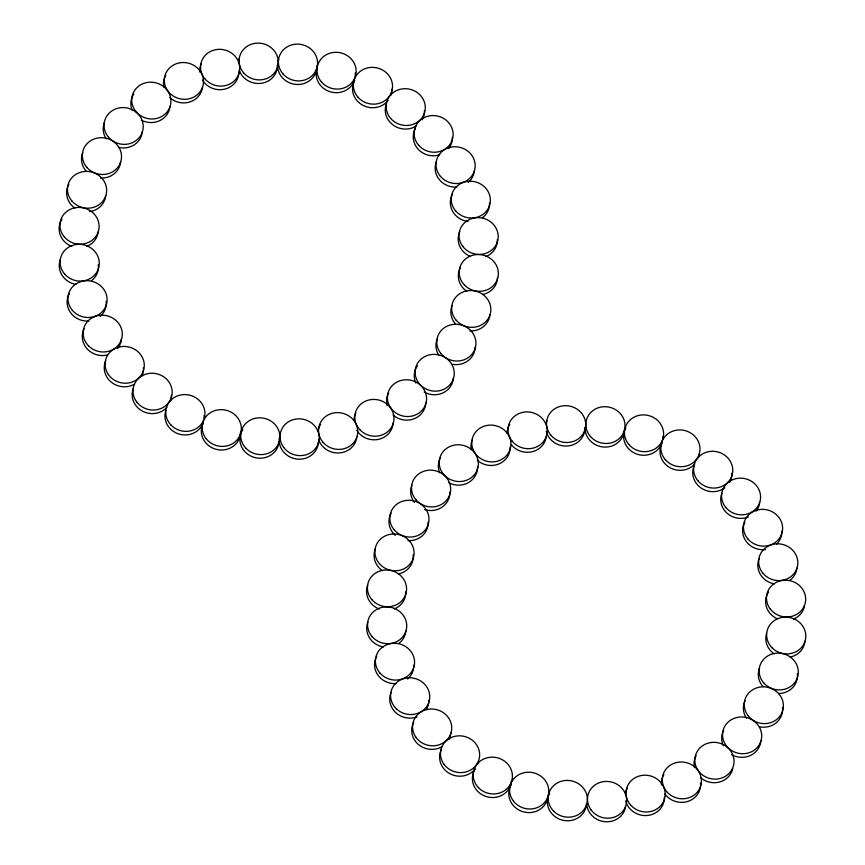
<?xml version="1.0" encoding="UTF-8"?>
<svg xmlns="http://www.w3.org/2000/svg" width="865" height="865" viewBox="0 0 865 865"><rect width="100%" height="100%" fill="white"/><g stroke="black" fill="none" stroke-linecap="round" stroke-linejoin="round"><path stroke-width="1.3" d="M497.516 277.481A19.668 18.327 13.3 0 1 482.594 294.511M466.711 291.256A19.668 18.327 13.3 0 1 460.548 267.512M510.101 446.956A19.668 18.327 13.3 0 1 498.694 464.04A19.668 18.327 13.3 0 1 477.199 460.18M471.198 449.605A19.668 18.327 13.3 0 1 472.149 440.144M664.342 797.054A19.668 18.327 13.3 0 1 647.409 815.479A19.668 18.327 13.3 0 1 625.698 800.882M625.406 793.713A19.668 18.327 13.3 0 1 627.428 788.08M405.836 630.985A19.668 18.327 13.3 0 1 398.96 643.29M383.4 646.977A19.668 18.327 13.3 0 1 367.874 622.097M142.303 131.837A19.668 18.327 13.3 0 1 118.44 147.353M106.211 138.854A19.668 18.327 13.3 0 1 104.416 122.614M760.843 740.57A19.668 18.327 13.3 0 1 731.606 754.648M723.237 745.576A19.668 18.327 13.3 0 1 723.637 730.406M804.569 605.673A19.668 18.327 13.3 0 1 793.378 619.156M777.213 618.745A19.668 18.327 13.3 0 1 768.531 592.049M105.714 195.674A19.668 18.327 13.3 0 1 89.495 211.622M74.866 208.065A19.668 18.327 13.3 0 1 68.876 184.288M781.787 531.197A19.668 18.327 13.3 0 1 776.575 544.247M765.493 549.545A19.668 18.327 13.3 0 1 746.333 541.641A19.668 18.327 13.3 0 1 744.873 522.211M356.812 436.879A19.668 18.327 13.3 0 1 339.329 452.946A19.668 18.327 13.3 0 1 318.579 439.474M317.952 431.127A19.668 18.327 13.3 0 1 320.612 424.466M797.368 673.77A19.668 18.327 13.3 0 1 778.619 693.503M762.789 686.388A19.668 18.327 13.3 0 1 759.502 668.158M804.904 641.257A19.668 18.327 13.3 0 1 790.059 657.097M774.164 653.843A19.668 18.327 13.3 0 1 766.563 633.407M759.675 502.349A19.592 18.273 13.3 0 1 756.161 511.139M748.376 516.967A19.592 18.273 13.3 0 1 726.957 513.118A19.592 18.273 13.3 0 1 721.918 493.158M547.75 797.346A19.668 18.327 13.3 0 1 521.876 811.37A19.668 18.327 13.3 0 1 511.475 784.35M452.287 137.373A19.592 18.273 13.3 0 1 448.708 148.553M439.755 154.813A19.592 18.273 13.3 0 1 418.163 149.213A19.592 18.273 13.3 0 1 415.503 128.42M428.921 700.131A19.668 18.327 13.3 0 1 426.402 709.278M417.017 716.89A19.668 18.327 13.3 0 1 395.619 712.49A19.668 18.327 13.3 0 1 391.142 692.357M453.39 377.983A19.668 18.327 13.3 0 1 424.153 392.061M415.784 382.99A19.668 18.327 13.3 0 1 417.449 365.765M425.742 402.452A19.668 18.327 13.3 0 1 414.097 418.779A19.668 18.327 13.3 0 1 393.11 415.081M387.185 405.804A19.668 18.327 13.3 0 1 388.644 392.948M700.542 783.041A19.668 18.327 13.3 0 1 687.621 801.498A19.668 18.327 13.3 0 1 664.904 793.984M661.487 784.923A19.668 18.327 13.3 0 1 663.877 774.543M477.512 466.624A19.668 18.327 13.3 0 1 448.784 482.746M439.625 472.777A19.668 18.327 13.3 0 1 440.599 457.65M120.603 161.96A19.668 18.327 13.3 0 1 100.545 178.049M86.013 170.978A19.668 18.327 13.3 0 1 82.716 152.737M169.983 106.449A19.668 18.327 13.3 0 1 141.33 120.159M132.172 110.201A19.668 18.327 13.3 0 1 133.783 94.036M584.87 427.559A19.668 18.327 13.3 0 1 567.948 445.972A19.668 18.327 13.3 0 1 546.226 431.375M546.183 423.028A19.668 18.327 13.3 0 1 546.918 420.736M424.445 110.558A19.668 18.327 13.3 0 1 422.196 119.781M416.368 125.912A19.668 18.327 13.3 0 1 393.024 124.982A19.668 18.327 13.3 0 1 386.493 103.746M393.121 422.866A19.668 18.327 13.3 0 1 378.329 439.388A19.668 18.327 13.3 0 1 356.748 430.37M353.98 419.936A19.668 18.327 13.3 0 1 355.839 413.027M202.572 86.781A19.668 18.327 13.3 0 1 190.062 101.886A19.668 18.327 13.3 0 1 169.745 97.594M163.745 87.019A19.668 18.327 13.3 0 1 165.734 75.396M489.925 314.795A19.668 18.327 13.3 0 1 469.868 330.884M455.336 323.813A19.668 18.327 13.3 0 1 452.049 305.583M134.691 384.049A19.668 18.327 13.3 0 1 111.38 382.233A19.668 18.327 13.3 0 1 105.757 360.792M143.395 367.83A19.668 18.327 13.3 0 1 141.925 376.026M388.082 100.448A19.668 18.327 13.3 0 1 361.84 104.708A19.668 18.327 13.3 0 1 354.769 80.24M391.672 89.214A19.668 18.327 13.3 0 1 390.872 95.15M318.374 441.95A19.668 18.327 13.3 0 1 299.463 459.207A19.668 18.327 13.3 0 1 279.287 442.069M279.2 439.658A19.668 18.327 13.3 0 1 279.449 437.268M279.698 436.101A19.668 18.327 13.3 0 1 280.433 433.808M625.579 806.926A19.668 18.327 13.3 0 1 605.63 821.761A19.668 18.327 13.3 0 1 586.74 804.645M624.108 430.965A19.668 18.327 13.3 0 1 603.413 447.01A19.668 18.327 13.3 0 1 585.01 427.591M586.524 803.444A19.668 18.327 13.3 0 1 561.98 820.031A19.668 18.327 13.3 0 1 549.599 793.302M782.468 707.419A19.668 18.327 13.3 0 1 759.967 726.892M746.441 718.177A19.668 18.327 13.3 0 1 745.068 700.834M98.318 264.787A19.668 18.327 13.3 0 1 91.506 280.714M75.947 284.401A19.668 18.327 13.3 0 1 60.42 259.522M413.719 665.142A19.668 18.327 13.3 0 1 407.599 679.025M396.159 683.62A19.668 18.327 13.3 0 1 377.897 675.089A19.668 18.327 13.3 0 1 376.805 656.167M510.696 785.117A19.668 18.327 13.3 0 1 483.805 795.616A19.668 18.327 13.3 0 1 475.382 768.866M511.561 780.414A19.668 18.327 13.3 0 1 511.291 782.793M316.493 69.568A19.668 18.327 13.3 0 1 294.684 84.273A19.668 18.327 13.3 0 1 277.633 63.815M278.033 61.447A19.668 18.327 13.3 0 1 278.768 59.166M316.72 65.978A19.668 18.327 13.3 0 1 316.644 68.378M732.785 768.607A19.668 18.327 13.3 0 1 700.563 777.667M694.357 767.201A19.668 18.327 13.3 0 1 696.098 755.534M475.112 347.243A19.668 18.327 13.3 0 1 452.503 364.306M438.988 355.591A19.668 18.327 13.3 0 1 437.128 339.35M474.258 171.021A19.668 18.327 13.3 0 1 468.214 182.493M456.774 187.089A19.668 18.327 13.3 0 1 436.371 161.798M489.514 203.091A19.668 18.327 13.3 0 1 482.443 217.742M468.116 221.472A19.668 18.327 13.3 0 1 452.611 194.117M405.728 591.844A19.668 18.327 13.3 0 1 394.321 608.928M379.335 609.014A19.668 18.327 13.3 0 1 367.776 585.032M796.903 568.078A19.668 18.327 13.3 0 1 789.907 580.329M774.305 583.875A19.668 18.327 13.3 0 1 759.016 558.866M121.435 338.745A19.668 18.327 13.3 0 1 117.543 348.671M107.141 355.039A19.668 18.327 13.3 0 1 86.857 348.541A19.668 18.327 13.3 0 1 84.208 328.678M731.898 473.144A19.668 18.327 13.3 0 1 729.649 482.356M724.827 487.784A19.668 18.327 13.3 0 1 700.996 487.936A19.668 18.327 13.3 0 1 693.946 466.332M546.215 436.739A19.668 18.327 13.3 0 1 531.964 451.779A19.668 18.327 13.3 0 1 511.302 444.729M507.171 433.43A19.668 18.327 13.3 0 1 509.734 424.293M98.199 231.669A19.668 18.327 13.3 0 1 86.868 246.341M71.882 246.439A19.668 18.327 13.3 0 1 61.999 219.256M106.168 301.355A19.668 18.327 13.3 0 1 100.145 316.449M88.706 321.045A19.668 18.327 13.3 0 1 70.443 312.503A19.668 18.327 13.3 0 1 69.351 293.581M279.071 440.858A19.668 18.327 13.3 0 1 253.91 457.271A19.668 18.327 13.3 0 1 242.773 429.689M240.492 432.37A19.668 18.327 13.3 0 1 216.888 449.497A19.668 18.327 13.3 0 1 202.864 423.882M694.768 463.964A19.668 18.327 13.3 0 1 668.753 466.949A19.668 18.327 13.3 0 1 662.222 442.826M699.061 454.201A19.668 18.327 13.3 0 1 698.325 457.726M497.343 239.497A19.668 18.327 13.3 0 1 485.925 256.57M469.76 256.159A19.668 18.327 13.3 0 1 459.877 231.561M661.552 443.799A19.668 18.327 13.3 0 1 635.18 453.422A19.668 18.327 13.3 0 1 625.849 427.764M662.752 436.749A19.668 18.327 13.3 0 1 662.687 439.15M413.146 554.638A19.668 18.327 13.3 0 1 398.203 573.992M382.319 570.64A19.668 18.327 13.3 0 1 375.28 549.037M166.848 407.393A19.668 18.327 13.3 0 1 141.882 410.821A19.668 18.327 13.3 0 1 133.448 388.125M171.335 395.273A19.668 18.327 13.3 0 1 170.481 401.187M449.832 492.012A19.668 18.327 13.3 0 1 424.65 509.593M414.389 502.457A19.668 18.327 13.3 0 1 411.881 485.2M428.132 522.136A19.668 18.327 13.3 0 1 407.999 540.625M395.229 535.359A19.668 18.327 13.3 0 1 391.218 513.161M442.145 746.636A19.668 18.327 13.3 0 1 418.346 744.419A19.668 18.327 13.3 0 1 413.74 722.297M450.849 732.817A19.668 18.327 13.3 0 1 448.849 739.683M238.913 71.763A19.668 18.327 13.3 0 1 224.511 89.192A19.668 18.327 13.3 0 1 202.41 80.11M199.772 72.055A19.668 18.327 13.3 0 1 201.167 63.837M474.301 769.98A19.668 18.327 13.3 0 1 448.784 773.072A19.668 18.327 13.3 0 1 441.388 749.609M478.529 761.449A19.668 18.327 13.3 0 1 477.934 763.773M203.243 422.542A19.668 18.327 13.3 0 1 178.741 433.971A19.668 18.327 13.3 0 1 165.799 410.583M204.032 415.416A19.668 18.327 13.3 0 1 204.108 417.827M354.099 81.213A19.668 18.327 13.3 0 1 328.916 91.333A19.668 18.327 13.3 0 1 317.347 67.351M355.212 72.952A19.668 18.327 13.3 0 1 355.234 76.574M277.416 64.972A19.668 18.327 13.3 0 1 261.122 83.321A19.668 18.327 13.3 0 1 239.108 69.968M238.481 61.62A19.668 18.327 13.3 0 1 239.464 58.16M464.635 285.245A19.668 18.327 13.3 0 0 497.591 278.627A19.668 18.327 13.3 0 0 474.107 254.926A19.668 18.327 13.3 0 0 464.635 285.245M476.28 454.795A19.668 18.327 13.3 0 0 509.734 450.427A19.668 18.327 13.3 0 0 488.076 425.266A19.668 18.327 13.3 0 0 476.28 454.795M630.52 804.893A19.668 18.327 13.3 0 0 663.974 800.525A19.668 18.327 13.3 0 0 642.317 775.364A19.668 18.327 13.3 0 0 630.52 804.893M372.188 636.726A19.668 18.327 13.3 0 0 405.588 632.066A19.668 18.327 13.3 0 0 383.682 607.089A19.668 18.327 13.3 0 0 372.188 636.726M108.558 137.265A19.668 18.327 13.3 0 0 142.011 132.896A19.668 18.327 13.3 0 0 120.343 107.736A19.668 18.327 13.3 0 0 108.558 137.265M727.497 747.155A19.668 18.327 13.3 0 0 760.724 741.683A19.668 18.327 13.3 0 0 738.159 717.226A19.668 18.327 13.3 0 0 727.497 747.155M770.196 608.928A19.668 18.327 13.3 0 0 803.953 606.657A19.668 18.327 13.3 0 0 784.058 580.253A19.668 18.327 13.3 0 0 770.196 608.928M71.968 201.102A19.668 18.327 13.3 0 0 105.422 196.744A19.668 18.327 13.3 0 0 83.754 171.573A19.668 18.327 13.3 0 0 71.968 201.102M747.966 539.036A19.668 18.327 13.3 0 0 781.419 534.667A19.668 18.327 13.3 0 0 759.762 509.507A19.668 18.327 13.3 0 0 747.966 539.036M323.067 442.318A19.668 18.327 13.3 0 0 356.521 437.95A19.668 18.327 13.3 0 0 334.852 412.789A19.668 18.327 13.3 0 0 323.067 442.318M763.633 682.809A19.668 18.327 13.3 0 0 797.098 678.452A19.668 18.327 13.3 0 0 775.429 653.28A19.668 18.327 13.3 0 0 763.633 682.809M772.088 647.831A19.668 18.327 13.3 0 0 805.045 641.203A19.668 18.327 13.3 0 0 781.56 617.513A19.668 18.327 13.3 0 0 772.088 647.831M726.049 507.744A19.592 18.273 13.3 0 0 759.384 503.398A19.592 18.273 13.3 0 0 737.802 478.323A19.592 18.273 13.3 0 0 726.049 507.744M513.54 801.206A19.668 18.327 13.3 0 0 547.231 798.352A19.668 18.327 13.3 0 0 526.828 772.283A19.668 18.327 13.3 0 0 513.54 801.206M418.595 145.169A19.592 18.273 13.3 0 0 451.93 140.811A19.592 18.273 13.3 0 0 430.338 115.737A19.592 18.273 13.3 0 0 418.595 145.169M396.462 708.911A19.668 18.327 13.3 0 0 429.148 701.299A19.668 18.327 13.3 0 0 404.896 678.301A19.668 18.327 13.3 0 0 396.462 708.911M420.044 384.579A19.668 18.327 13.3 0 0 453.271 379.097A19.668 18.327 13.3 0 0 430.694 354.639A19.668 18.327 13.3 0 0 420.044 384.579M390.612 407.772A19.668 18.327 13.3 0 0 424.499 406.939A19.668 18.327 13.3 0 0 405.869 379.757A19.668 18.327 13.3 0 0 390.612 407.772M667.348 792.34A19.668 18.327 13.3 0 0 700.509 786.566A19.668 18.327 13.3 0 0 677.706 762.303A19.668 18.327 13.3 0 0 667.348 792.34M443.691 474.463A19.668 18.327 13.3 0 0 477.145 470.095A19.668 18.327 13.3 0 0 455.487 444.934A19.668 18.327 13.3 0 0 443.691 474.463M86.857 167.399A19.668 18.327 13.3 0 0 120.311 163.031A19.668 18.327 13.3 0 0 98.642 137.859A19.668 18.327 13.3 0 0 86.857 167.399M136.238 111.888A19.668 18.327 13.3 0 0 169.691 107.52A19.668 18.327 13.3 0 0 148.023 82.359A19.668 18.327 13.3 0 0 136.238 111.888M551.048 435.398A19.668 18.327 13.3 0 0 584.513 431.029A19.668 18.327 13.3 0 0 562.845 405.858A19.668 18.327 13.3 0 0 551.048 435.398M390.634 118.397A19.668 18.327 13.3 0 0 424.088 114.029A19.668 18.327 13.3 0 0 402.42 88.868A19.668 18.327 13.3 0 0 390.634 118.397M359.894 429.754A19.668 18.327 13.3 0 0 393.056 423.991A19.668 18.327 13.3 0 0 370.252 399.716A19.668 18.327 13.3 0 0 359.894 429.754M168.826 92.22A19.668 18.327 13.3 0 0 202.28 87.852A19.668 18.327 13.3 0 0 180.623 62.691A19.668 18.327 13.3 0 0 168.826 92.22M456.179 320.234A19.668 18.327 13.3 0 0 489.633 315.866A19.668 18.327 13.3 0 0 467.976 290.705A19.668 18.327 13.3 0 0 456.179 320.234M108.374 374.534A19.668 18.327 13.3 0 0 142.238 373.529A19.668 18.327 13.3 0 0 123.457 346.433A19.668 18.327 13.3 0 0 108.374 374.534M357.861 97.053A19.668 18.327 13.3 0 0 391.315 92.696A19.668 18.327 13.3 0 0 369.647 67.524A19.668 18.327 13.3 0 0 357.861 97.053M283.72 447.497A19.668 18.327 13.3 0 0 317.487 445.313A19.668 18.327 13.3 0 0 297.679 418.865A19.668 18.327 13.3 0 0 283.72 447.497M591.173 810.083A19.668 18.327 13.3 0 0 624.952 807.899A19.668 18.327 13.3 0 0 605.132 781.452A19.668 18.327 13.3 0 0 591.173 810.083M590.363 436.403A19.668 18.327 13.3 0 0 623.816 432.035A19.668 18.327 13.3 0 0 602.148 406.874A19.668 18.327 13.3 0 0 590.363 436.403M553.568 811.046A19.668 18.327 13.3 0 0 586.567 804.58A19.668 18.327 13.3 0 0 563.212 780.781A19.668 18.327 13.3 0 0 553.568 811.046M747.998 715.604A19.668 18.327 13.3 0 0 781.744 713.193A19.668 18.327 13.3 0 0 761.73 686.875A19.668 18.327 13.3 0 0 747.998 715.604M64.734 274.151A19.668 18.327 13.3 0 0 98.134 269.48A19.668 18.327 13.3 0 0 76.228 244.503A19.668 18.327 13.3 0 0 64.734 274.151M379.897 672.981A19.668 18.327 13.3 0 0 413.351 668.623A19.668 18.327 13.3 0 0 391.694 643.452A19.668 18.327 13.3 0 0 379.897 672.981M478.453 787.647A19.668 18.327 13.3 0 0 511.55 781.538A19.668 18.327 13.3 0 0 488.466 757.502A19.668 18.327 13.3 0 0 478.453 787.647M282.898 73.817A19.668 18.327 13.3 0 0 316.363 69.449A19.668 18.327 13.3 0 0 294.695 44.288A19.668 18.327 13.3 0 0 282.898 73.817M698.066 770.358A19.668 18.327 13.3 0 0 731.952 769.515A19.668 18.327 13.3 0 0 713.322 742.343A19.668 18.327 13.3 0 0 698.066 770.358M440.545 353.028A19.668 18.327 13.3 0 0 474.29 350.617A19.668 18.327 13.3 0 0 454.276 324.289A19.668 18.327 13.3 0 0 440.545 353.028M440.512 176.449A19.668 18.327 13.3 0 0 473.966 172.081A19.668 18.327 13.3 0 0 452.298 146.92A19.668 18.327 13.3 0 0 440.512 176.449M455.704 210.93A19.668 18.327 13.3 0 0 489.157 206.562A19.668 18.327 13.3 0 0 467.489 181.401A19.668 18.327 13.3 0 0 455.704 210.93M371.907 599.683A19.668 18.327 13.3 0 0 405.361 595.325A19.668 18.327 13.3 0 0 383.703 570.154A19.668 18.327 13.3 0 0 371.907 599.683M763.157 573.517A19.668 18.327 13.3 0 0 796.611 569.148A19.668 18.327 13.3 0 0 774.954 543.988A19.668 18.327 13.3 0 0 763.157 573.517M89.008 346.335A19.668 18.327 13.3 0 0 121.695 338.712A19.668 18.327 13.3 0 0 97.442 315.714A19.668 18.327 13.3 0 0 89.008 346.335M698.087 480.983A19.668 18.327 13.3 0 0 731.541 476.615A19.668 18.327 13.3 0 0 709.873 451.454A19.668 18.327 13.3 0 0 698.087 480.983M512.156 441.15A19.668 18.327 13.3 0 0 545.772 437.766A19.668 18.327 13.3 0 0 524.925 412.01A19.668 18.327 13.3 0 0 512.156 441.15M64.453 237.107A19.668 18.327 13.3 0 0 97.907 232.739A19.668 18.327 13.3 0 0 76.25 207.578A19.668 18.327 13.3 0 0 64.453 237.107M72.444 310.405A19.668 18.327 13.3 0 0 105.898 306.037A19.668 18.327 13.3 0 0 84.229 280.876A19.668 18.327 13.3 0 0 72.444 310.405M246.114 448.459A19.668 18.327 13.3 0 0 279.114 442.004A19.668 18.327 13.3 0 0 255.759 418.195A19.668 18.327 13.3 0 0 246.114 448.459M206.086 438.631A19.668 18.327 13.3 0 0 239.778 435.765A19.668 18.327 13.3 0 0 219.375 409.707A19.668 18.327 13.3 0 0 206.086 438.631M665.315 459.639A19.668 18.327 13.3 0 0 698.769 455.271A19.668 18.327 13.3 0 0 677.111 430.11A19.668 18.327 13.3 0 0 665.315 459.639M462.732 246.341A19.668 18.327 13.3 0 0 496.499 244.071A19.668 18.327 13.3 0 0 476.604 217.666A19.668 18.327 13.3 0 0 462.732 246.341M628.942 444.588A19.668 18.327 13.3 0 0 662.395 440.22A19.668 18.327 13.3 0 0 640.727 415.059A19.668 18.327 13.3 0 0 628.942 444.588M379.421 563.688A19.668 18.327 13.3 0 0 412.875 559.32A19.668 18.327 13.3 0 0 391.207 534.159A19.668 18.327 13.3 0 0 379.421 563.688M136.616 401.825A19.668 18.327 13.3 0 0 170.405 399.825A19.668 18.327 13.3 0 0 150.759 373.269A19.668 18.327 13.3 0 0 136.616 401.825M416.011 499.851A19.668 18.327 13.3 0 0 449.465 495.483A19.668 18.327 13.3 0 0 427.807 470.322A19.668 18.327 13.3 0 0 416.011 499.851M394.31 529.975A19.668 18.327 13.3 0 0 427.764 525.606A19.668 18.327 13.3 0 0 406.096 500.446A19.668 18.327 13.3 0 0 394.31 529.975M415.827 737.121A19.668 18.327 13.3 0 0 449.703 736.104A19.668 18.327 13.3 0 0 430.911 709.019A19.668 18.327 13.3 0 0 415.827 737.121M204.691 78.564A19.668 18.327 13.3 0 0 238.318 75.19A19.668 18.327 13.3 0 0 217.472 49.424A19.668 18.327 13.3 0 0 204.691 78.564M444.08 764.401A19.668 18.327 13.3 0 0 477.869 762.411A19.668 18.327 13.3 0 0 458.212 735.856A19.668 18.327 13.3 0 0 444.08 764.401M171 425.072A19.668 18.327 13.3 0 0 204.086 418.963A19.668 18.327 13.3 0 0 181.012 394.916A19.668 18.327 13.3 0 0 171 425.072M321.488 82.002A19.668 18.327 13.3 0 0 354.942 77.634A19.668 18.327 13.3 0 0 333.274 52.473A19.668 18.327 13.3 0 0 321.488 82.002M243.595 72.811A19.668 18.327 13.3 0 0 277.049 68.443A19.668 18.327 13.3 0 0 255.391 43.282A19.668 18.327 13.3 0 0 243.595 72.811"/></g></svg>
